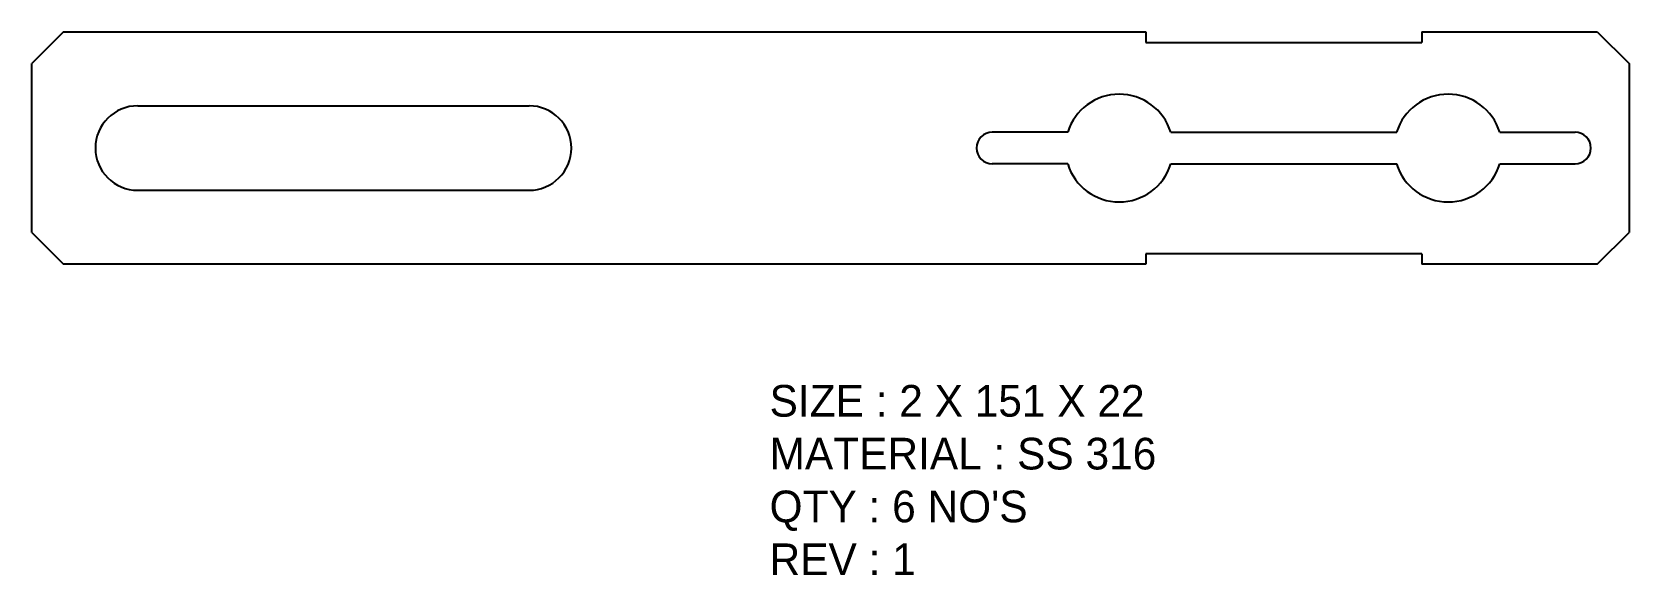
# Model space of a CAD drawing. Header units: inches. Extents: x 1927 to 2078, y -427 to -376.
import ezdxf

# ---------------------------------------------------------------- set-up
doc = ezdxf.new("R2010")
doc.units = ezdxf.units.IN
doc.header["$MEASUREMENT"] = 0
doc.layers.add('LaserCutting', color=3, linetype='Continuous')

msp = doc.modelspace()

# ---------------------------------------------------------------- linework, layer by layer
at = {"layer": 'LaserCutting'}
for p, q in [((1929.59, -375.93), (1926.59, -378.93)), ((1929.59, -375.93), (2031.89, -375.93)), ((2031.89, -375.93), (2031.89, -376.93)), ((2057.99, -375.93), (2057.99, -376.93)), ((2057.99, -375.93), (2074.59, -375.93)), ((2074.59, -375.93), (2077.59, -378.93)), ((2031.89, -376.93), (2057.99, -376.93)), ((1926.59, -394.93), (1926.59, -378.93)), ((2077.59, -378.93), (2077.59, -394.93)), ((1936.59, -382.93), (1973.59, -382.93)), ((2024.52, -385.43), (2017.39, -385.43)), ((2034.27, -385.43), (2055.62, -385.43)), ((2065.37, -385.43), (2072.49, -385.43)), ((2024.52, -388.43), (2017.39, -388.43)), ((2034.27, -388.43), (2055.62, -388.43)), ((2065.37, -388.43), (2072.49, -388.43)), ((1936.59, -390.93), (1973.59, -390.93)), ((1926.59, -394.93), (1929.59, -397.93)), ((2074.59, -397.93), (2077.59, -394.93)), ((2057.99, -396.93), (2031.89, -396.93)), ((2031.89, -396.93), (2031.89, -397.93)), ((2057.99, -396.93), (2057.99, -397.93)), ((2031.89, -397.93), (1929.59, -397.93)), ((2074.59, -397.93), (2057.99, -397.93))]:
    msp.add_line(p, q, dxfattribs=at)
for centre, radius, start, end in [((2029.39, -386.93), 5.1, 17.1046, 162.8954), ((2060.49, -386.93), 5.1, 17.1046, 162.8954), ((1936.59, -386.93), 4, 90, 270), ((1973.59, -386.93), 4, 270, 90), ((2017.39, -386.93), 1.5, 90, 270), ((2072.49, -386.93), 1.5, 270, 90), ((2029.39, -386.93), 5.1, 197.1046, 342.8954), ((2060.49, -386.93), 5.1, 197.1046, 342.8954)]:
    msp.add_arc(centre, radius, start, end, dxfattribs=at)

# ---------------------------------------------------------------- texts
at = {"layer": 'LaserCutting', "insert": (1996.33, -409.36), "char_height": 3, "width": 44.2725, "attachment_point": 1}
msp.add_mtext("{\\fCentury Gothic|b0|i0|c0|p0;SIZE : 2 X 151 X 22\\PMATERIAL : SS 316\\PQTY : 6 NO'S\\PREV : 1}", dxfattribs=at)

doc.saveas('drawing.dxf')
